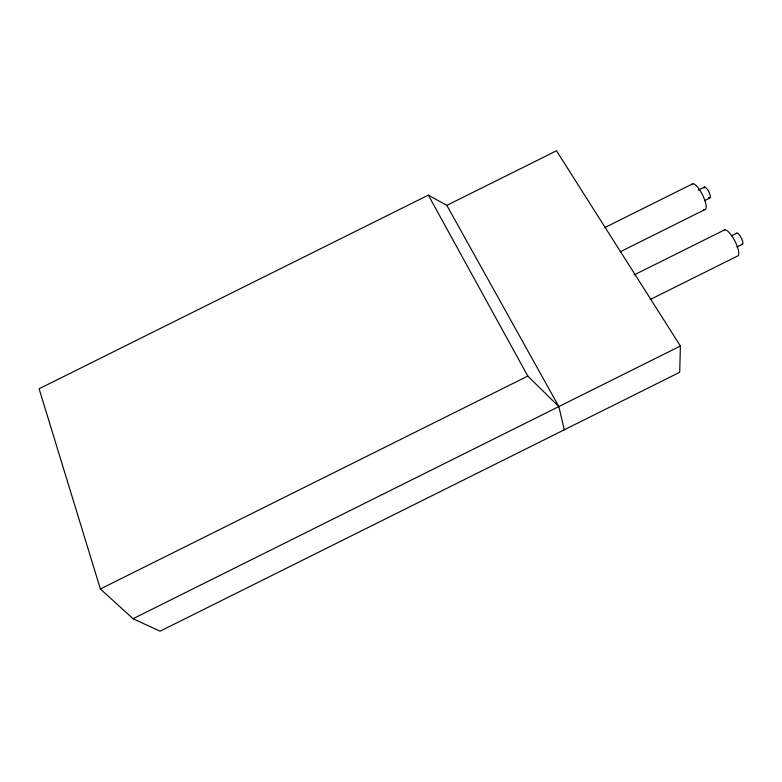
<?xml version="1.0" encoding="UTF-8"?>
<svg xmlns="http://www.w3.org/2000/svg" width="782" height="782" viewBox="0 0 782 782"><rect width="100%" height="100%" fill="white"/><g stroke="black" fill="none" stroke-linecap="round" stroke-linejoin="round"><path stroke-width="1.17" d="M446.835 205.373L556.501 150.799L680.399 346.025L679.695 372.3L160.075 631.201L133.048 618.709L100.379 588.983L39.1 388.781L428.331 195.129L446.835 205.373L558.847 406.581L564.291 429.797M604.476 227.728L692.608 183.848M698.248 190.182L704.533 187.054M704.562 200.661L709.792 198.051M620.185 251.794L704.944 209.586M634.163 274.902L724.689 229.83M731.522 235.773L736.888 233.095M736.898 247.014L742.265 244.346M650.155 299.545L737.289 256.154A14.663 4.321 62.7 0 0 734.679 240.612A14.663 4.321 62.7 0 0 723.761 230.485M100.379 588.983L527.811 376.093L558.847 406.581M133.048 618.709L680.399 346.025M428.331 195.129L527.811 376.093M736.478 233.378A6.266 1.896 62.7 0 1 741.561 238.412A6.266 1.896 62.7 0 1 741.668 244.219M704.015 188.081A6.1 1.808 63.6 0 1 706.811 188.589A6.1 1.808 63.6 0 1 710.203 195.676A6.1 1.808 63.6 0 1 708.57 197.572M691.816 184.64A14.291 4.115 63.6 0 1 702.813 195.471A14.291 4.115 63.6 0 1 703.692 209.429"/></g></svg>
